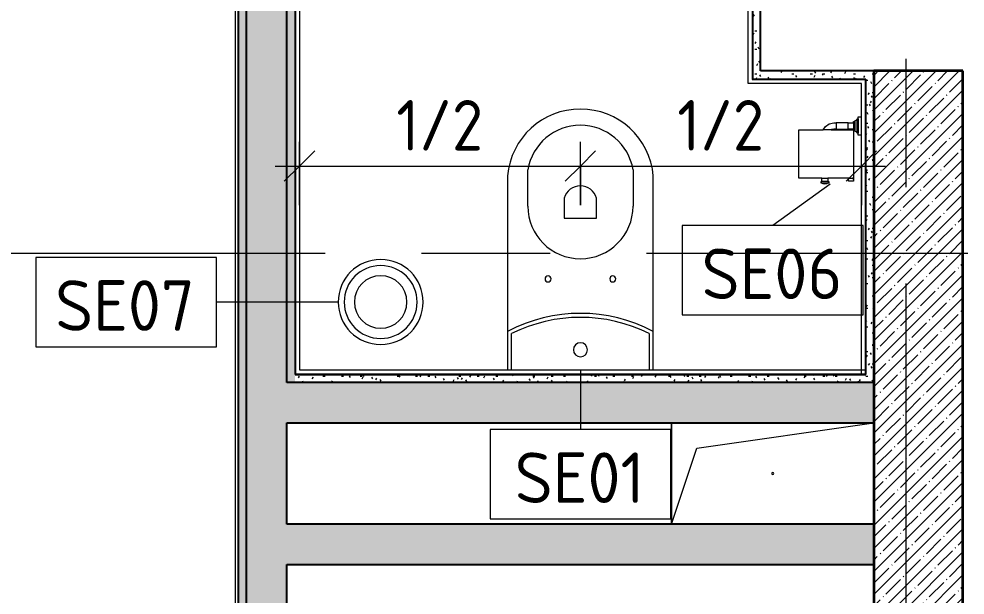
# Model space of a CAD drawing. Header units: millimetres. Extents: x 54725 to 263872, y -8553 to 29614.
# Drawn here: x 82368 to 84705, y 17305 to 18729 of the extents above; entities that cross this region are included whole.
import ezdxf

# ---------------------------------------------------------------- set-up
doc = ezdxf.new("R2010")
doc.units = ezdxf.units.MM
doc.linetypes.add('Осевая', pattern=[1587.5, 317.5, -238.125, 793.75, -238.125])
for name, color, linetype, lineweight in [('A-ANNO-DIMS', 7, 'Continuous', 9), ('A-ANNO-DIMS-50', 7, 'Continuous', 9), ('A-GENM', 7, 'Continuous', 9), ('I-WALL', 7, 'Continuous', 9), ('P-SANR-FIXT-IDEN', 7, 'Continuous', 9), ('Оси-2', 7, 'Осевая', 9)]:
    doc.layers.add(name, color=color, linetype=linetype, lineweight=lineweight)
for name, color, linetype, lineweight, true_color in [('A-DETL-GENF-1', 7, 'Continuous', 9, 0x4994b4), ('A-WALL-1', 7, 'Continuous', 35, 0x3c3c3c), ('A-WALL-3', 7, 'Continuous', 25, 0x3c3c3c), ('A-WALL-FNSH-2', 7, 'Continuous', 15, 0x3c3c3c), ('P-SANR-FIXT-1', 7, 'Continuous', 15, 0x4994b4)]:
    doc.layers.add(name, color=color, linetype=linetype, lineweight=lineweight, true_color=true_color)
doc.styles.add('GOST Common', font='GOST_Common.ttf', dxfattribs={"height": 125})
doc.styles.add('ISOCPEUR', font='isocpeur.ttf', dxfattribs={"width": 0.9, "height": 125})
doc.dimstyles.new('ISO-2_5_0_9К_БОЛЬШОЙ', dxfattribs={"dimscale": 304.8, "dimtxt": 124.497647, "dimasz": 0.246063, "dimexe": 0.19685, "dimexo": 0.492126, "dimgap": 0, "dimtad": 1, "dimdec": 0, "dimrnd": 10, "dimzin": 0, "dimdsep": 46, "dimtxsty": 'ISOCPEUR', "dimblk1": 'OBLIQUE', "dimblk2": 'OBLIQUE', "dimsah": 1, "dimcen": 0.09, "dimdle": 0.19685, "dimazin": 0, "dimtfac": 1, "dimtdec": 4, "dimtix": 1, "dimtmove": 0, "dimatfit": 3, "dimfxl": 1, "dimtvp": 1, "dimtolj": 1, "dimtzin": 0, "dimarcsym": 2})
pattern_1 = [(135, (0, 0), (-37.717076, -37.717076), [53.34, -8.89, 1.778, -8.89]), (135, (0, 37.694), (-37.717076, -37.717076), []), (50, (0, 0), (63.763904, -5.57885), [6.667, -73.342]), (355, (0, 0), (-12.334876, 66.869514), [5.334, -58.674]), (100.451, (5.314, -0.465), (51.43036, 61.29098), [5.667, -62.332]), (46.184, (0, 17.78), (94.87722, -14.714836), [10.001, -110.014]), (96.636, (7.91, 16.55), (83.09115, 86.59931), [8.5, -93.497]), (351.184, (0, 17.78), (83.09204, 86.59928), [8.001, -88.011]), (21, (8.89, 13.335), (53.064487, -35.792726), [6.667, -73.342]), (326, (8.89, 13.335), (21.63066, 64.46546), [5.334, -58.674]), (71.451, (13.31, 10.35), (74.69646, 28.672367), [5.667, -62.332]), (37.5, (0, 0), (1.080413, 29.594271), [1.676, -56.286, 1.676, -57.887, -58.896]), (37.5, (0, 0), (1.080413, 29.594271), [-117.526, 1.676, -57.22]), (7.5, (0, 0), (23.386368, 35.063507), [1.676, -32.283, 1.676, -54.953, -22.447]), (7.5, (0, 0), (23.386368, 35.063507), [-90.589, 1.676, -20.771]), (327.5, (-19.825, 0), (47.456567, -2.0054684), [1.676, -20.549, 1.676, -67.666, -92.011]), (327.5, (-19.825, 0), (47.456567, -2.0054684), [-91.567, 1.676, -90.335]), (317.5, (-28.715, 0), (51.844948, 8.89904), [1.676, -27.216, 1.676, -44.374, -65.341]), (317.5, (-28.715, 0), (51.844948, 8.89904), [-74.943, 1.676, -63.665])]
pattern_2 = [(0, (0, 0), (60.96, 15.24), [5.029, -40.691, 5.029, -40.691, -243.84]), (0, (0, 0), (60.96, 15.24), [-91.44, 5.029, -86.411, 5.029, -40.691, -106.68]), (0, (0, 0), (60.96, 15.24), [-228.6, 5.029, -25.451, 5.029, -71.171]), (120, (22.86, 7.62), (-43.6782272, 45.1729086), [5.029, -40.691, 5.029, -40.691, -243.84]), (120, (22.86, 7.62), (-43.6782272, 45.1729086), [-91.44, 5.029, -86.411, 5.029, -40.691, -106.68]), (120, (22.86, 7.62), (-43.6782272, 45.1729086), [-228.6, 5.029, -25.451, 5.029, -71.171]), (240, (30.48, 38.1), (-17.2817728, -60.4129086), [5.029, -40.691, 5.029, -40.691, -243.84]), (240, (30.48, 38.1), (-17.2817728, -60.4129086), [-91.44, 5.029, -86.411, 5.029, -40.691, -106.68]), (240, (30.48, 38.1), (-17.2817728, -60.4129086), [-228.6, 5.029, -25.451, 5.029, -71.171])]

# ---------------------------------------------------------------- blocks, each defined once
blk = doc.blocks.new('GM_Отверстие прямоугольное _в плите_ - Отверстие-21608348-Фрагмент 1_10_ Пищеблок')
at = {"layer": 'A-GENM'}
for p, q in [((-250, -125), (-250, 125)), ((-250, 125), (-250, -125)), ((-187.5, 62.5), (250, 125)), ((-250, -125), (-187.5, 62.5))]:
    blk.add_line(p, q, dxfattribs=at)
for start, end in [(360, 180), (180, 360)]:
    blk.add_arc((0, 0), 2.5, start, end, dxfattribs=at)
blk = doc.blocks.new('WC Seat_2 with Cistern-Wall Based - 640 x 360mm-30580118-Фрагмент 1_10_ Пищеблок')
at = {"layer": 'P-SANR-FIXT-1'}
for p, q in [((-5, 410.5), (-5, 500.5)), ((255, 500.5), (255, 410.5)), ((-55, 485.5), (-55, 100.5)), ((305, 100.5), (305, 485.5)), ((85, 430.5), (85, 380.5)), ((165, 380.5), (165, 430.5)), ((85, 380.5), (165, 380.5)), ((-55, 100.5), (-55, 5.5)), ((-45, 5.5), (-45, 95.6)), ((295, 95.6), (295, 5.5)), ((305, 5.5), (305, 100.5))]:
    blk.add_line(p, q, dxfattribs=at)
for centre, radius, start, end in [((125, 469.8), 180.7, 4.9791, 175.0209), ((125, 478.7), 131.8, 9.5273, 170.4727), ((125, 418.8), 41.7, 16.2602, 163.7398), ((125, 410.5), 130, 180, 360), ((45, 230.5), 7.5, 0, 180), ((205, 230.5), 7.5, 0, 180), ((45, 230.5), 7.5, 180, 360), ((205, 230.5), 7.5, 180, 360), ((125, -237), 382.5, 61.9275, 118.0725), ((125, -247), 382.5, 63.6122, 116.3878), ((125, 55.5), 17.5, 0, 180), ((125, 55.5), 17.5, 180, 360)]:
    blk.add_arc(centre, radius, start, end, dxfattribs=at)
blk = doc.blocks.new('мусорная корзина - Round_ Metal-30590745-Фрагмент 1_10_ Пищеблок')
at = {"layer": 'P-SANR-FIXT-1'}
for radius, start, end in [(105, 0, 180), (90, 360, 180), (65, 0, 180), (105, 180, 360), (90, 180, 360), (65, 180, 360)]:
    blk.add_arc((0, 0), radius, start, end, dxfattribs=at)
blk = doc.blocks.new('Sanitary_Toilet-Accessories_Gessi_Wall-mounted-paper-roll-holder-65449 - Chrome-30913797-Фрагмент 1_10_ Пищеблок')
at = {"layer": 'A-DETL-GENF-1'}
for p, q in [((84360.1, 18462.9), (84369.7, 18469.3)), ((84369.7, 18469.3), (84381, 18471.5)), ((84381, 18471.5), (84386.5, 18471.5)), ((84386.5, 18471.5), (84386.5, 18473)), ((84386.5, 18473), (84416.5, 18473)), ((84386.5, 18471.5), (84386.5, 18456.5)), ((84416.5, 18473), (84416.5, 18471.5)), ((84416.5, 18456.5), (84416.5, 18471.5)), ((84416.5, 18471.5), (84430, 18471.5)), ((84430, 18471.5), (84430, 18475)), ((84430, 18475), (84432.5, 18475)), ((84430, 18473), (84430, 18454.5)), ((84432.5, 18477), (84434.5, 18477.3)), ((84432.5, 18475), (84432.5, 18477)), ((84432.5, 18475), (84432.5, 18453)), ((84434.5, 18477.3), (84436.4, 18478.3)), ((84436.4, 18478.3), (84437.8, 18479.8)), ((84437.8, 18479.8), (84438.5, 18481.5)), ((84438.5, 18446.5), (84438.5, 18481.5)), ((84438.5, 18481.5), (84441, 18481.5)), ((84441, 18481.5), (84441, 18486.5)), ((84441, 18486.5), (84449, 18486.5)), ((84441, 18481.5), (84441, 18446.5)), ((84294.3, 18452.9), (84294.4, 18454.5)), ((84294.3, 18336.8), (84294.3, 18452.9)), ((84294.4, 18454.5), (84354.6, 18454.5)), ((84354.6, 18454.5), (84360.1, 18462.9)), ((84374.1, 18454.5), (84354.6, 18454.5)), ((84375.5, 18455.4), (84374.1, 18454.5)), ((84374.1, 18454.5), (84419.2, 18454.5)), ((84381, 18456.5), (84375.5, 18455.4)), ((84386.5, 18456.5), (84381, 18456.5)), ((84386.5, 18455), (84386.5, 18456.5)), ((84416.5, 18455), (84386.5, 18455)), ((84419.2, 18456.5), (84416.5, 18456.5)), ((84416.5, 18456.5), (84416.5, 18455)), ((84427.2, 18456.5), (84419.2, 18456.5)), ((84419.2, 18454.5), (84419.2, 18456.5)), ((84419.2, 18454.5), (84427.2, 18454.5)), ((84430, 18456.5), (84427.2, 18456.5)), ((84427.2, 18456.5), (84427.2, 18454.5)), ((84427.2, 18454.5), (84429.2, 18454.5)), ((84429.2, 18454.5), (84429.2, 18335.5)), ((84430, 18453), (84430, 18456.5)), ((84432.5, 18453), (84430, 18453)), ((84432.5, 18451), (84432.5, 18453)), ((84434.5, 18450.7), (84432.5, 18451)), ((84436.4, 18449.7), (84434.5, 18450.7)), ((84437.8, 18448.2), (84436.4, 18449.7)), ((84438.5, 18446.5), (84437.8, 18448.2)), ((84441, 18446.5), (84438.5, 18446.5)), ((84441, 18441.5), (84441, 18446.5)), ((84449, 18441.5), (84441, 18441.5)), ((84294.4, 18335.5), (84294.3, 18336.8)), ((84351.5, 18335.5), (84294.4, 18335.5)), ((84349.5, 18323), (84349.5, 18326.5)), ((84349.5, 18326.5), (84351.5, 18326.5)), ((84351.5, 18335.5), (84366.5, 18335.5)), ((84351.5, 18326.5), (84351.5, 18335.5)), ((84366.5, 18326.5), (84351.5, 18326.5)), ((84419.2, 18335.5), (84366.5, 18335.5)), ((84366.5, 18335.5), (84366.5, 18326.5)), ((84366.5, 18326.5), (84368.5, 18326.5)), ((84368.5, 18326.5), (84368.5, 18323)), ((84417.2, 18328), (84417.2, 18334.5)), ((84417.2, 18334.5), (84419.2, 18334.5)), ((84429.2, 18328), (84417.2, 18328)), ((84419.2, 18335.5), (84427.2, 18335.5)), ((84419.2, 18334.5), (84419.2, 18335.5)), ((84427.2, 18334.5), (84419.2, 18334.5)), ((84429.2, 18335.5), (84427.2, 18335.5)), ((84427.2, 18335.5), (84427.2, 18334.5)), ((84427.2, 18334.5), (84429.2, 18334.5)), ((84429.2, 18334.5), (84429.2, 18328)), ((84351.5, 18323), (84349.5, 18323)), ((84366.5, 18323), (84351.5, 18323)), ((84355, 18321.1), (84351.5, 18323)), ((84359, 18320.5), (84355, 18321.1)), ((84363, 18321.1), (84359, 18320.5)), ((84366.5, 18323), (84363, 18321.1)), ((84368.5, 18323), (84366.5, 18323))]:
    blk.add_line(p, q, dxfattribs=at)
blk = doc.blocks.new('DIMBLOCK19-Фрагмент 1_10_ Пищеблок')
at = {"layer": 'A-ANNO-DIMS-50'}
for p, q in [((83061, 18268), (83061, 18425)), ((83755, 18268), (83755, 18425)), ((83001, 18365), (83755, 18365)), ((83061, 18365), (83061, 18268)), ((83755, 18365), (83755, 18268))]:
    blk.add_line(p, q, dxfattribs=at)
at = {"layer": 'A-ANNO-DIMS-50', "lineweight": 20}
for p, q in [((83061, 18365), (83098.5, 18402.5)), ((83755, 18365), (83792.5, 18402.5)), ((83061, 18365), (83023.5, 18327.5)), ((83755, 18365), (83717.5, 18327.5))]:
    blk.add_line(p, q, dxfattribs=at)
at = {"layer": 'A-ANNO-DIMS-50', "color": 0, "insert": (83300.3, 18528.3), "char_height": 125, "width": 258.572, "attachment_point": 1, "line_spacing_factor": 1.149209, "style": 'ISOCPEUR'}
blk.add_mtext('1/2', dxfattribs=at)
blk = doc.blocks.new('_Oblique')
at = {"color": 0, "linetype": 'ByBlock', "lineweight": -2}
blk.add_line((-0.5, -0.5), (0.5, 0.5), dxfattribs=at)
blk = doc.blocks.new('DIMBLOCK20-Фрагмент 1_10_ Пищеблок')
at = {"layer": 'A-ANNO-DIMS-50'}
for p, q in [((83755, 18268), (83755, 18425)), ((84449, 18268), (84449, 18425)), ((83755, 18365), (84509, 18365)), ((83755, 18365), (83755, 18268)), ((84449, 18365), (84449, 18268))]:
    blk.add_line(p, q, dxfattribs=at)
at = {"layer": 'A-ANNO-DIMS-50', "lineweight": 20}
for p, q in [((83755, 18365), (83792.5, 18402.5)), ((84449, 18365), (84486.5, 18402.5)), ((83755, 18365), (83717.5, 18327.5)), ((84449, 18365), (84411.5, 18327.5))]:
    blk.add_line(p, q, dxfattribs=at)
at = {"layer": 'A-ANNO-DIMS-50', "color": 0, "insert": (83994.3, 18528.3), "char_height": 125, "width": 258.572, "attachment_point": 1, "line_spacing_factor": 1.149209, "style": 'ISOCPEUR'}
blk.add_mtext('1/2', dxfattribs=at)
blk = doc.blocks.new('М_сантехническая_рамка1 - В рамке-30590747-Фрагмент 1_10_ Пищеблок')
at = {"layer": 'P-SANR-FIXT-IDEN'}
for p, q in [((4.293, 2.24), (-4.639, 2.24)), ((-4.639, 2.24), (-4.639, -2.178)), ((4.293, -2.178), (4.293, 2.24)), ((-4.639, -2.178), (4.293, -2.178))]:
    blk.add_line(p, q, dxfattribs=at)

msp = doc.modelspace()

# ---------------------------------------------------------------- hatches: boundary and pattern name
at = {"layer": 'I-WALL'}
h = msp.add_hatch(dxfattribs=at)
h.set_pattern_fill('FP_35', color=256, style=0, pattern_type=2)
h.set_pattern_definition(pattern_2)
h.paths.add_polyline_path([(82930, 15270), (82930, 20050), (82910, 20050), (82910, 15270)])
h = msp.add_hatch(dxfattribs=at)
h.set_pattern_fill('FP_3', color=256, style=0, pattern_type=2)
h.set_pattern_definition(pattern_1)
h.paths.add_polyline_path([(83030, 15250), (83030, 20050), (82930, 20050), (82930, 15250)])
h = msp.add_hatch(dxfattribs=at)
h.set_pattern_fill('FP_35', color=256, style=0, pattern_type=2)
h.set_pattern_definition(pattern_2)
h.paths.add_polyline_path([(83030, 17830), (83050, 17830), (83050, 20030), (83030, 20030), (83030, 18768.9)])
h = msp.add_hatch(dxfattribs=at)
h.set_pattern_fill('FP_35', color=256, style=0, pattern_type=2)
h.set_pattern_definition(pattern_2)
h.paths.add_polyline_path([(84180, 18600), (84200, 18600), (84200, 19120), (84180, 19120), (84180, 18768.9)])
h = msp.add_hatch(dxfattribs=at)
h.set_pattern_fill('FP_35', color=256, style=0, pattern_type=2)
h.set_pattern_definition(pattern_2)
h.paths.add_polyline_path([(84459, 18580), (84460, 18580), (84460, 18600), (84180, 18600), (84180, 18580), (84303.1, 18580)])
h = msp.add_hatch(dxfattribs=at)
h.set_pattern_fill('FP_35', color=256, style=0, pattern_type=2)
h.set_pattern_definition(pattern_2)
h.paths.add_polyline_path([(84460, 17850), (84480, 17850), (84480, 18600), (84460, 18600), (84460, 17851)])
h = msp.add_hatch(dxfattribs=at)
h.set_pattern_fill('FP_1', color=256, style=0, pattern_type=2)
h.set_pattern_definition([(45, (0, 0), (-28.51196, 28.51196), []), (45, (28.51, 0), (-28.51196, 28.51196), [50.403, -10.081, 1.676, -8.404])])
h.paths.add_polyline_path([(84480, 15650), (84700, 15650), (84700, 18600), (84480, 18600), (84480, 16855.9)])
h = msp.add_hatch(dxfattribs=at)
h.set_pattern_fill('FP_35', color=256, style=0, pattern_type=2)
h.set_pattern_definition(pattern_2)
h.paths.add_polyline_path([(84480, 17830), (84480, 17850), (83050, 17850), (83050, 17830), (84303.1, 17830)])
h = msp.add_hatch(dxfattribs=at)
h.set_pattern_fill('FP_3', color=256, style=0, pattern_type=2)
h.set_pattern_definition(pattern_1)
h.paths.add_polyline_path([(84303.1, 17730), (84480, 17730), (84480, 17830), (83030, 17830), (83030, 17730), (83153.7, 17730)])
h = msp.add_hatch(dxfattribs=at)
h.set_pattern_fill('FP_3', color=256, style=0, pattern_type=2)
h.set_pattern_definition(pattern_1)
h.paths.add_polyline_path([(84480, 17380), (84480, 17480), (83030, 17480), (83030, 17380), (84303.1, 17380)])

# ---------------------------------------------------------------- linework, layer by layer
at = {"layer": 'A-WALL-1'}
for p, q in [((84480, 18600), (84480, 15650)), ((84700, 18600), (84480, 18600)), ((84700, 15650), (84700, 18600))]:
    msp.add_line(p, q, dxfattribs=at)
at = {"layer": 'A-WALL-3'}
for p, q in [((82930, 15250), (82930, 20050)), ((83030, 17830), (83030, 20050)), ((82910, 15270), (82910, 20030)), ((83050, 20030), (83050, 17850)), ((84180, 19120), (84180, 18580)), ((84200, 18600), (84200, 19100)), ((84480, 18600), (84200, 18600)), ((84180, 18580), (84460, 18580)), ((84460, 17850), (84460, 18580)), ((83050, 17850), (84460, 17850)), ((84480, 17830), (83030, 17830)), ((83030, 17730), (84480, 17730)), ((83030, 17480), (83030, 17730)), ((84480, 17480), (83030, 17480)), ((83030, 17380), (84480, 17380)), ((83030, 15250), (83030, 17380))]:
    msp.add_line(p, q, dxfattribs=at)
at = {"layer": 'A-WALL-FNSH-2'}
for p, q in [((82902, 20022), (82902, 15278)), ((83051, 17851), (83051, 20029)), ((84179, 19121), (84179, 18579)), ((84179, 18579), (84459, 18579)), ((84459, 17851), (84459, 18580)), ((84459, 17851), (83051, 17851))]:
    msp.add_line(p, q, dxfattribs=at)
at = {"layer": 'I-WALL'}
for p, q in [((83061, 20019), (83061, 17861)), ((84169, 18569), (84169, 19131)), ((84449, 18569), (84169, 18569)), ((84449, 17850), (84449, 18569)), ((83061, 17861), (84460, 17861))]:
    msp.add_line(p, q, dxfattribs=at)
at = {"layer": 'P-SANR-FIXT-IDEN'}
for p, q in [((84371.6, 18320.5), (84230, 18217.9)), ((83156.5, 18029), (82856.2, 18029)), ((83755, 17861), (83755, 17713.9))]:
    msp.add_line(p, q, dxfattribs=at)
at = {"layer": 'Оси-2'}
for p, q in [((84560, 13550), (84560, 20665.1)), ((56375.2, 18150), (90566.7, 18150))]:
    msp.add_line(p, q, dxfattribs=at)

# ---------------------------------------------------------------- block references
at = {"layer": 'A-GENM'}
msp.add_blockref('GM_Отверстие прямоугольное _в плите_ - Отверстие-21608348-Фрагмент 1_10_ Пищеблок', (84230, 17605), dxfattribs=at)
at = {"layer": 'P-SANR-FIXT-1'}
for name, p in [('WC Seat_2 with Cistern-Wall Based - 640 x 360mm-30580118-Фрагмент 1_10_ Пищеблок', (83630, 17855.5)), ('Sanitary_Toilet-Accessories_Gessi_Wall-mounted-paper-roll-holder-65449 - Chrome-30913797-Фрагмент 1_10_ Пищеблок', (0, 0)), ('мусорная корзина - Round_ Metal-30590745-Фрагмент 1_10_ Пищеблок', (83261.5, 18029))]:
    msp.add_blockref(name, p, dxfattribs=at)
at = {"layer": 'P-SANR-FIXT-IDEN', "xscale": 49.99999999999998, "yscale": 49.99999999999998, "zscale": 49.99999999999998}
for p in [(84238.6, 18105.9), (82641.6, 18027.4), (83763.7, 17601.9)]:
    msp.add_blockref('М_сантехническая_рамка1 - В рамке-30590747-Фрагмент 1_10_ Пищеблок', p, dxfattribs=at)

# ---------------------------------------------------------------- texts
at = {"layer": 'P-SANR-FIXT-IDEN', "char_height": 125, "attachment_point": 1, "style": 'GOST Common'}
for s, insert, width in [('SE06', (84054.3, 18161.3), 444.937), ('SE07', (82457.3, 18082.8), 444.937), ('SE01', (83592.6, 17657.3), 412.869)]:
    msp.add_mtext(s, dxfattribs=dict(at, insert=insert, width=width))

# ---------------------------------------------------------------- dimensions: what is measured, and where the dimension line sits
at = {"layer": 'A-ANNO-DIMS'}
for base, p1, p2, picture, middle in [((83755, 18365), (83061, 18418), (83755, 18418), 'DIMBLOCK19-Фрагмент 1_10_ Пищеблок', (83408, 18427.5)), ((84449, 18365), (83755, 18418), (84449, 18418), 'DIMBLOCK20-Фрагмент 1_10_ Пищеблок', (84102, 18427.5))]:
    dim = msp.add_linear_dim(base=base, p1=p1, p2=p2, text='1/2', dimstyle='ISO-2_5_0_9К_БОЛЬШОЙ', override={"dimpost": '<>', "dimfxl": 694.000027}, dxfattribs=at)
    dim.commit()
    dim.dimension.update_dxf_attribs({"geometry": picture, "text_midpoint": middle})

doc.saveas('drawing.dxf')
